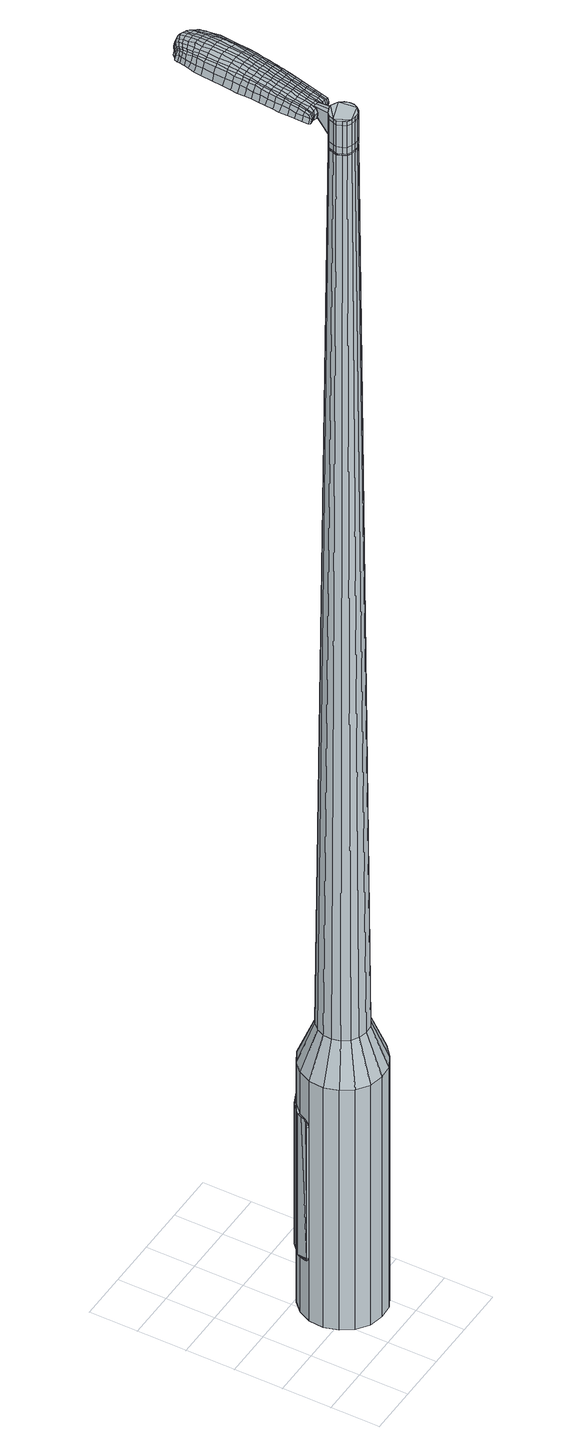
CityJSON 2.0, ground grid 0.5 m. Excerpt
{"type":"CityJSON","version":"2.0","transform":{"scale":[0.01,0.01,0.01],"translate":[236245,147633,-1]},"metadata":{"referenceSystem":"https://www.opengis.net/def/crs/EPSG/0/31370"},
"CityObjects":{
"object1":{"type":"GenericCityObject","attributes":{"cluster":474,"mean_distance_to_centroid":0.036,"new_centroid_x":236245.82,"new_centroid_y":147633.62,"mean_distance_to_camera":6.96,"H1":7.45,"H2":-13.96,"Z_final":111.4,"cluster2":-1,"proj_x":236252.73,"proj_y":147634.14,"id_line":56169,"bearing_l":175.73,"distance":6.93,"orientation":"right","G_obj":85.73},"geometry":[{"type":"MultiSurface","lod":"2","boundaries":[[[0,1,2,3]],[[1,4,5,2]],[[4,6,7,5]],[[6,8,9,7]],[[8,10,11,9]],[[10,12,13,11]],[[12,14,15,13]],[[14,16,17,15]],[[16,18,19,17]],[[18,20,21,19]],[[20,22,23,21]],[[22,24,25,23]],[[24,26,27,25]],[[26,28,29,27]],[[28,30,31,29]],[[30,32,33,31]],[[32,34,35,33]],[[34,0,3,35]],[[36,37,38,39]],[[38,40,41,42]],[[41,43,42]],[[42,44,45,46]],[[45,47,46]],[[46,48,49,50]],[[49,51,50]],[[42,46,50,38]],[[50,52,39,38]],[[53,36,39]],[[2,5,7,35]],[[7,9,11,15]],[[11,13,15]],[[15,17,19,23]],[[19,21,23]],[[23,25,27,31]],[[27,29,31]],[[15,23,31,7]],[[31,33,35,7]],[[3,2,35]],[[1,0,54,55]],[[0,34,56,54]],[[34,32,57,56]],[[32,30,58,57]],[[30,28,59,58]],[[28,26,60,59]],[[26,24,61,60]],[[24,22,62,61]],[[22,20,63,62]],[[20,18,64,63]],[[18,16,65,64]],[[16,14,66,65]],[[14,12,67,66]],[[12,10,68,67]],[[10,8,69,68]],[[8,6,70,69]],[[6,4,71,70]],[[4,1,55,71]],[[55,54,72,73]],[[54,56,74,72]],[[56,57,75,74]],[[57,58,76,75]],[[58,59,77,76]],[[59,60,78,77]],[[60,61,79,78]],[[61,62,80,79]],[[62,63,81,80]],[[63,64,82,81]],[[64,65,83,82]],[[65,66,84,83]],[[66,67,85,84]],[[67,68,86,85]],[[68,69,87,86]],[[69,70,88,87]],[[70,71,89,88]],[[71,55,73,89]],[[90,91,92,73]],[[93,94,91,90]],[[75,95,94,93]],[[96,97,95,75]],[[77,98,97,96]],[[99,100,98,77]],[[79,101,100,99]],[[102,103,101,79]],[[81,104,103,102]],[[82,105,104,81]],[[106,107,105,82]],[[108,109,107,106]],[[110,111,109,108]],[[112,113,111,110]],[[87,114,113,112]],[[115,116,114,87]],[[117,118,116,115]],[[73,92,118,117]],[[119,120,121,122]],[[123,119,122,124]],[[125,123,124,126]],[[127,125,126,128]],[[129,127,128,130]],[[131,129,130,132]],[[133,131,132,134]],[[135,133,134,136]],[[137,135,136,138]],[[139,137,138,140]],[[141,139,140,142]],[[143,141,142,144]],[[145,143,144,146]],[[147,145,146,148]],[[149,147,148,150]],[[151,149,150,152]],[[72,90,73]],[[72,74,93,90]],[[74,75,93]],[[76,96,75]],[[76,77,96]],[[78,99,77]],[[78,79,99]],[[80,102,79]],[[80,81,102]],[[83,106,82]],[[83,84,108,106]],[[84,85,110,108]],[[85,86,112,110]],[[86,87,112]],[[88,115,87]],[[88,89,117,115]],[[89,73,117]],[[153,92,91]],[[154,118,92]],[[154,155,116,118]],[[155,114,116]],[[156,113,114]],[[156,157,111,113]],[[157,158,109,111]],[[158,159,107,109]],[[159,105,107]],[[160,103,104]],[[160,101,103]],[[161,100,101]],[[161,98,100]],[[162,97,98]],[[162,95,97]],[[163,94,95]],[[163,153,91,94]],[[39,52,151,164]],[[92,153,165,152]],[[53,39,164,120]],[[153,163,121,165]],[[36,53,120,119]],[[163,95,122,121]],[[37,36,119,123]],[[95,162,124,122]],[[38,37,123,125]],[[162,98,126,124]],[[40,38,125,127]],[[98,161,128,126]],[[41,40,127,129]],[[161,101,130,128]],[[43,41,129,131]],[[101,160,132,130]],[[42,43,131,133]],[[160,104,134,132]],[[44,42,133,135]],[[104,105,136,134]],[[45,44,135,137]],[[105,159,138,136]],[[47,45,137,139]],[[159,158,140,138]],[[46,47,139,141]],[[158,157,142,140]],[[48,46,141,143]],[[157,156,144,142]],[[49,48,143,145]],[[156,114,146,144]],[[51,49,145,147]],[[114,155,148,146]],[[50,51,147,149]],[[155,154,150,148]],[[52,50,149,151]],[[154,92,152,150]],[[151,152,166,167]],[[152,165,168,166]],[[165,121,169,168]],[[121,120,170,169]],[[120,164,171,170]],[[164,151,167,171]],[[172,173,174,175]],[[176,172,175,177]],[[172,176,178,179]],[[173,172,179,180]],[[181,182,183,184]],[[185,181,184,186]],[[181,185,187,188]],[[182,181,188,189]],[[190,191,192,193]],[[194,190,193,195]],[[190,194,196,197]],[[191,190,197,198]],[[199,200,201,202]],[[203,199,202,204]],[[199,203,205,206]],[[200,199,206,207]],[[208,209,210,211]],[[212,208,211,213]],[[208,212,214,215]],[[209,208,215,216]],[[217,218,219,220]],[[221,217,220,222]],[[217,221,223,224]],[[218,217,224,225]],[[226,227,228,229]],[[218,226,229,219]],[[226,218,225,230]],[[227,226,230,231]],[[232,233,234,235]],[[227,232,235,228]],[[232,227,231,236]],[[233,232,236,237]],[[238,176,177,239]],[[233,238,239,234]],[[238,233,237,240]],[[176,238,240,178]],[[241,242,243,244]],[[245,241,244,246]],[[241,245,247,248]],[[242,241,248,249]],[[250,251,252,253]],[[242,250,253,243]],[[250,242,249,254]],[[251,250,254,255]],[[256,257,258,259]],[[251,256,259,252]],[[256,251,255,260]],[[257,256,260,261]],[[262,263,264,265]],[[257,262,265,258]],[[262,257,261,266]],[[263,262,266,267]],[[268,173,180,269]],[[263,268,269,264]],[[268,263,267,270]],[[173,268,270,174]],[[271,272,273,274]],[[275,271,274,276]],[[271,275,277,278]],[[272,271,278,279]],[[280,281,282,283]],[[272,280,283,273]],[[280,272,279,284]],[[281,280,284,285]],[[286,287,288,289]],[[281,286,289,282]],[[286,281,285,290]],[[287,286,290,291]],[[292,185,186,293]],[[287,292,293,288]],[[292,287,291,294]],[[185,292,294,187]],[[295,296,297,298]],[[299,295,298,300]],[[295,299,301,302]],[[296,295,302,303]],[[304,305,306,307]],[[296,304,307,297]],[[304,296,303,308]],[[305,304,308,309]],[[310,311,312,313]],[[305,310,313,306]],[[310,305,309,314]],[[311,310,314,315]],[[316,317,318,319]],[[311,316,319,312]],[[316,311,315,320]],[[317,316,320,321]],[[322,182,189,323]],[[317,322,323,318]],[[322,317,321,324]],[[182,322,324,183]],[[325,211,210,326]],[[327,325,326,328]],[[325,327,329,330]],[[211,325,330,213]],[[331,327,328,332]],[[333,331,332,334]],[[331,333,335,336]],[[327,331,336,329]],[[337,333,334,338]],[[339,337,338,340]],[[337,339,341,342]],[[333,337,342,335]],[[343,339,340,344]],[[345,343,344,346]],[[343,345,347,348]],[[339,343,348,341]],[[349,345,346,350]],[[200,349,350,201]],[[349,200,207,351]],[[345,349,351,347]],[[352,353,198,197]],[[354,352,197,196]],[[352,354,355,356]],[[353,352,356,357]],[[358,359,357,356]],[[360,358,356,355]],[[358,360,361,362]],[[359,358,362,363]],[[364,365,363,362]],[[366,364,362,361]],[[364,366,367,368]],[[365,364,368,369]],[[370,371,369,368]],[[372,370,368,367]],[[370,372,205,203]],[[371,370,203,204]],[[373,374,375,376]],[[275,373,376,277]],[[373,275,276,377]],[[374,373,377,378]],[[379,194,195,380]],[[374,379,380,375]],[[379,374,378,381]],[[194,379,381,196]],[[382,383,384,385]],[[221,382,385,223]],[[382,221,222,386]],[[383,382,386,387]],[[388,389,390,391]],[[383,388,391,384]],[[388,383,387,392]],[[389,388,392,393]],[[394,191,198,395]],[[389,394,395,390]],[[394,389,393,396]],[[191,394,396,192]],[[397,398,399,400]],[[179,397,400,180]],[[397,179,178,401]],[[398,397,401,402]],[[403,404,405,406]],[[398,403,406,399]],[[403,398,402,407]],[[404,403,407,408]],[[409,202,201,410]],[[404,409,410,405]],[[409,404,408,411]],[[202,409,411,204]],[[412,413,414,415]],[[184,412,415,186]],[[412,184,183,416]],[[413,412,416,417]],[[418,206,205,419]],[[413,418,419,414]],[[418,413,417,420]],[[206,418,420,207]],[[421,422,423,424]],[[299,421,424,301]],[[421,299,300,425]],[[422,421,425,426]],[[427,212,213,428]],[[422,427,428,423]],[[427,422,426,429]],[[212,427,429,214]],[[430,431,432,433]],[[245,430,433,247]],[[430,245,246,434]],[[431,430,434,435]],[[436,437,438,439]],[[431,436,439,432]],[[436,431,435,440]],[[437,436,440,441]],[[442,209,216,443]],[[437,442,443,438]],[[442,437,441,444]],[[209,442,444,210]],[[445,446,435,434]],[[244,445,434,246]],[[445,244,243,447]],[[446,445,447,448]],[[449,450,441,440]],[[446,449,440,435]],[[449,446,448,451]],[[450,449,451,452]],[[453,326,210,444]],[[450,453,444,441]],[[453,450,452,454]],[[326,453,454,328]],[[455,456,457,458]],[[302,455,458,303]],[[455,302,301,424]],[[456,455,424,423]],[[459,330,329,460]],[[456,459,460,457]],[[459,456,423,428]],[[330,459,428,213]],[[461,462,448,447]],[[253,461,447,243]],[[461,253,252,463]],[[462,461,463,464]],[[465,466,452,451]],[[462,465,451,448]],[[465,462,464,467]],[[466,465,467,468]],[[469,332,328,454]],[[466,469,454,452]],[[469,466,468,470]],[[332,469,470,334]],[[471,472,473,474]],[[308,471,474,309]],[[471,308,303,458]],[[472,471,458,457]],[[475,336,335,476]],[[472,475,476,473]],[[475,472,457,460]],[[336,475,460,329]],[[477,478,464,463]],[[259,477,463,252]],[[477,259,258,479]],[[478,477,479,480]],[[481,482,468,467]],[[478,481,467,464]],[[481,478,480,483]],[[482,481,483,484]],[[485,338,334,470]],[[482,485,470,468]],[[485,482,484,486]],[[338,485,486,340]],[[487,488,489,490]],[[314,487,490,315]],[[487,314,309,474]],[[488,487,474,473]],[[491,342,341,492]],[[488,491,492,489]],[[491,488,473,476]],[[342,491,476,335]],[[493,494,480,479]],[[265,493,479,258]],[[493,265,264,495]],[[494,493,495,496]],[[497,498,484,483]],[[494,497,483,480]],[[497,494,496,499]],[[498,497,499,500]],[[501,344,340,486]],[[498,501,486,484]],[[501,498,500,502]],[[344,501,502,346]],[[503,504,505,506]],[[320,503,506,321]],[[503,320,315,490]],[[504,503,490,489]],[[507,348,347,508]],[[504,507,508,505]],[[507,504,489,492]],[[348,507,492,341]],[[509,510,496,495]],[[269,509,495,264]],[[509,269,180,400]],[[510,509,400,399]],[[511,512,500,499]],[[510,511,499,496]],[[511,510,399,406]],[[512,511,406,405]],[[513,350,346,502]],[[512,513,502,500]],[[513,512,405,410]],[[350,513,410,201]],[[514,515,417,416]],[[324,514,416,183]],[[514,324,321,506]],[[515,514,506,505]],[[516,351,207,420]],[[515,516,420,417]],[[516,515,505,508]],[[351,516,508,347]],[[517,518,378,377]],[[274,517,377,276]],[[517,274,273,519]],[[518,517,519,520]],[[521,354,196,381]],[[518,521,381,378]],[[521,518,520,522]],[[354,521,522,355]],[[523,524,525,526]],[[224,523,526,225]],[[523,224,223,385]],[[524,523,385,384]],[[527,528,529,530]],[[524,527,530,525]],[[527,524,384,391]],[[528,527,391,390]],[[531,353,357,532]],[[528,531,532,529]],[[531,528,390,395]],[[353,531,395,198]],[[533,534,520,519]],[[283,533,519,273]],[[533,283,282,535]],[[534,533,535,536]],[[537,360,355,522]],[[534,537,522,520]],[[537,534,536,538]],[[360,537,538,361]],[[539,540,541,542]],[[230,539,542,231]],[[539,230,225,526]],[[540,539,526,525]],[[543,544,545,546]],[[540,543,546,541]],[[543,540,525,530]],[[544,543,530,529]],[[547,359,363,548]],[[544,547,548,545]],[[547,544,529,532]],[[359,547,532,357]],[[549,550,536,535]],[[289,549,535,282]],[[549,289,288,551]],[[550,549,551,552]],[[553,366,361,538]],[[550,553,538,536]],[[553,550,552,554]],[[366,553,554,367]],[[555,556,557,558]],[[236,555,558,237]],[[555,236,231,542]],[[556,555,542,541]],[[559,560,561,562]],[[556,559,562,557]],[[559,556,541,546]],[[560,559,546,545]],[[563,365,369,564]],[[560,563,564,561]],[[563,560,545,548]],[[365,563,548,363]],[[565,566,552,551]],[[293,565,551,288]],[[565,293,186,415]],[[566,565,415,414]],[[567,372,367,554]],[[566,567,554,552]],[[567,566,414,419]],[[372,567,419,205]],[[568,569,402,401]],[[240,568,401,178]],[[568,240,237,558]],[[569,568,558,557]],[[570,571,408,407]],[[569,570,407,402]],[[570,569,557,562]],[[571,570,562,561]],[[572,371,204,411]],[[571,572,411,408]],[[572,571,561,564]],[[371,572,564,369]],[[573,574,575,576]],[[576,575,577,578]],[[579,577,575,580]],[[580,575,574,581]],[[582,583,584,585]],[[585,584,586,587]],[[588,586,584,589]],[[589,584,583,590]],[[591,592,593,594]],[[594,593,595,596]],[[597,595,593,598]],[[598,593,592,599]],[[600,601,602,603]],[[603,602,604,605]],[[606,604,602,607]],[[607,602,601,608]],[[609,610,611,612]],[[612,611,613,614]],[[615,613,611,616]],[[616,611,610,617]],[[618,619,620,621]],[[621,620,622,623]],[[624,622,620,625]],[[625,620,619,626]],[[627,628,629,630]],[[630,629,619,618]],[[626,619,629,631]],[[631,629,628,632]],[[633,634,635,636]],[[636,635,628,627]],[[632,628,635,637]],[[637,635,634,638]],[[578,577,639,640]],[[640,639,634,633]],[[638,634,639,641]],[[641,639,577,579]],[[642,643,644,645]],[[645,644,646,647]],[[648,646,644,649]],[[649,644,643,650]],[[651,652,653,654]],[[654,653,643,642]],[[650,643,653,655]],[[655,653,652,656]],[[657,658,659,660]],[[660,659,652,651]],[[656,652,659,661]],[[661,659,658,662]],[[663,664,665,666]],[[666,665,658,657]],[[662,658,665,667]],[[667,665,664,668]],[[581,574,669,670]],[[670,669,664,663]],[[668,664,669,671]],[[671,669,574,573]],[[672,673,674,675]],[[675,674,676,677]],[[678,676,674,679]],[[679,674,673,680]],[[681,682,683,684]],[[684,683,673,672]],[[680,673,683,685]],[[685,683,682,686]],[[687,688,689,690]],[[690,689,682,681]],[[686,682,689,691]],[[691,689,688,692]],[[587,586,693,694]],[[694,693,688,687]],[[692,688,693,695]],[[695,693,586,588]],[[696,697,698,699]],[[699,698,700,701]],[[702,700,698,703]],[[703,698,697,704]],[[705,706,707,708]],[[708,707,697,696]],[[704,697,707,709]],[[709,707,706,710]],[[711,712,713,714]],[[714,713,706,705]],[[710,706,713,715]],[[715,713,712,716]],[[717,718,719,720]],[[720,719,712,711]],[[716,712,719,721]],[[721,719,718,722]],[[590,583,723,724]],[[724,723,718,717]],[[722,718,723,725]],[[725,723,583,582]],[[609,612,726,727]],[[727,726,728,729]],[[730,728,726,731]],[[731,726,612,614]],[[729,728,732,733]],[[733,732,734,735]],[[736,734,732,737]],[[737,732,728,730]],[[735,734,738,739]],[[739,738,740,741]],[[742,740,738,743]],[[743,738,734,736]],[[741,740,744,745]],[[745,744,746,747]],[[748,746,744,749]],[[749,744,740,742]],[[747,746,750,751]],[[751,750,601,600]],[[608,601,750,752]],[[752,750,746,748]],[[599,753,754,598]],[[598,754,755,597]],[[756,755,754,757]],[[757,754,753,758]],[[758,759,760,757]],[[757,760,761,756]],[[762,761,760,763]],[[763,760,759,764]],[[764,765,766,763]],[[763,766,767,762]],[[768,767,766,769]],[[769,766,765,770]],[[770,771,772,769]],[[769,772,773,768]],[[606,773,772,604]],[[604,772,771,605]],[[774,775,776,777]],[[777,776,676,678]],[[677,676,776,778]],[[778,776,775,779]],[[596,595,780,781]],[[781,780,775,774]],[[779,775,780,782]],[[782,780,595,597]],[[783,784,785,786]],[[786,785,622,624]],[[623,622,785,787]],[[787,785,784,788]],[[789,790,791,792]],[[792,791,784,783]],[[788,784,791,793]],[[793,791,790,794]],[[599,592,795,796]],[[796,795,790,789]],[[794,790,795,797]],[[797,795,592,591]],[[798,799,800,801]],[[801,800,580,581]],[[579,580,800,802]],[[802,800,799,803]],[[804,805,806,807]],[[807,806,799,798]],[[803,799,806,808]],[[808,806,805,809]],[[600,603,810,811]],[[811,810,805,804]],[[809,805,810,812]],[[812,810,603,605]],[[813,814,815,816]],[[816,815,585,587]],[[582,585,815,817]],[[817,815,814,818]],[[606,607,819,820]],[[820,819,814,813]],[[818,814,819,821]],[[821,819,607,608]],[[822,823,824,825]],[[825,824,700,702]],[[701,700,824,826]],[[826,824,823,827]],[[614,613,828,829]],[[829,828,823,822]],[[827,823,828,830]],[[830,828,613,615]],[[831,832,833]],[[833,832,646,648]],[[647,646,832,834]],[[834,832,835]],[[836,837,838,839]],[[839,838,832,831]],[[835,832,838,840]],[[840,838,837,841]],[[617,610,842,843]],[[843,842,837,836]],[[841,837,842,844]],[[844,842,610,609]],[[835,845,846,834]],[[834,846,645,647]],[[642,645,846,847]],[[847,846,845,848]],[[841,849,850,840]],[[840,850,845,835]],[[848,845,850,851]],[[851,850,849,852]],[[609,727,853,844]],[[844,853,849,841]],[[852,849,853,854]],[[854,853,727,729]],[[855,856,857,858]],[[858,857,703,704]],[[702,703,857,825]],[[825,857,856,822]],[[730,731,859,860]],[[860,859,856,855]],[[822,856,859,829]],[[829,859,731,614]],[[848,861,862,847]],[[847,862,654,642]],[[651,654,862,863]],[[863,862,861,864]],[[852,865,866,851]],[[851,866,861,848]],[[864,861,866,867]],[[867,866,865,868]],[[729,733,869,854]],[[854,869,865,852]],[[868,865,869,870]],[[870,869,733,735]],[[871,872,873,874]],[[874,873,709,710]],[[704,709,873,858]],[[858,873,872,855]],[[736,737,875,876]],[[876,875,872,871]],[[855,872,875,860]],[[860,875,737,730]],[[864,877,878,863]],[[863,878,660,651]],[[657,660,878,879]],[[878,877,879]],[[868,880,881,867]],[[867,881,877,864]],[[879,877,881,882]],[[882,881,880,883]],[[735,739,884,870]],[[870,884,880,868]],[[883,880,884,885]],[[885,884,739,741]],[[886,887,888,889]],[[889,888,715,716]],[[710,715,888,874]],[[874,888,887,871]],[[742,743,890,891]],[[891,890,887,886]],[[871,887,890,876]],[[876,890,743,736]],[[892,893,879]],[[879,893,666,657]],[[663,666,893,894]],[[894,893,892,895]],[[883,896,897,882]],[[882,897,892,879]],[[895,892,897,898]],[[898,897,896,899]],[[741,745,900,885]],[[885,900,896,883]],[[899,896,900,901]],[[901,900,745,747]],[[902,903,904,905]],[[905,904,721,722]],[[716,721,904,889]],[[889,904,903,886]],[[748,749,906,907]],[[907,906,903,902]],[[886,903,906,891]],[[891,906,749,742]],[[895,908,909,894]],[[894,909,670,663]],[[581,670,909,801]],[[801,909,908,798]],[[899,910,911,898]],[[898,911,908,895]],[[798,908,911,807]],[[807,911,910,804]],[[747,751,912,901]],[[901,912,910,899]],[[804,910,912,811]],[[811,912,751,600]],[[818,913,914,817]],[[817,914,725,582]],[[722,725,914,905]],[[905,914,913,902]],[[608,752,915,821]],[[821,915,913,818]],[[902,913,915,907]],[[907,915,752,748]],[[779,916,917,778]],[[778,917,675,677]],[[672,675,917,918]],[[918,917,916,919]],[[597,755,920,782]],[[782,920,916,779]],[[919,916,920,921]],[[921,920,755,756]],[[922,923,924,925]],[[925,924,625,626]],[[624,625,924,786]],[[786,924,923,783]],[[926,927,928,929]],[[929,928,923,922]],[[783,923,928,792]],[[792,928,927,789]],[[758,753,930,931]],[[931,930,927,926]],[[789,927,930,796]],[[796,930,753,599]],[[919,932,933,918]],[[918,933,684,672]],[[681,684,933,934]],[[934,933,932,935]],[[756,761,936,921]],[[921,936,932,919]],[[935,932,936,937]],[[937,936,761,762]],[[938,939,940,941]],[[941,940,631,632]],[[626,631,940,925]],[[925,940,939,922]],[[942,943,944,945]],[[945,944,939,938]],[[922,939,944,929]],[[929,944,943,926]],[[764,759,946,947]],[[947,946,943,942]],[[926,943,946,931]],[[931,946,759,758]],[[935,948,949,934]],[[934,949,690,681]],[[687,690,949,950]],[[950,949,948,951]],[[762,767,952,937]],[[937,952,948,935]],[[951,948,952,953]],[[953,952,767,768]],[[954,955,956,957]],[[957,956,637,638]],[[632,637,956,941]],[[941,956,955,938]],[[958,959,960,961]],[[961,960,955,954]],[[938,955,960,945]],[[945,960,959,942]],[[770,765,962,963]],[[963,962,959,958]],[[942,959,962,947]],[[947,962,765,764]],[[951,964,965,950]],[[950,965,694,687]],[[587,694,965,816]],[[816,965,964,813]],[[768,773,966,953]],[[953,966,964,951]],[[813,964,966,820]],[[820,966,773,606]],[[803,967,968,802]],[[802,968,641,579]],[[638,641,968,957]],[[957,968,967,954]],[[809,969,970,808]],[[808,970,967,803]],[[954,967,970,961]],[[961,970,969,958]],[[605,771,971,812]],[[812,971,969,809]],[[958,969,971,963]],[[963,971,771,770]],[[573,576,175,174]],[[576,578,177,175]],[[588,589,188,187]],[[589,590,189,188]],[[591,594,193,192]],[[594,596,195,193]],[[615,616,215,214]],[[616,617,216,215]],[[618,621,220,219]],[[621,623,222,220]],[[627,630,229,228]],[[630,618,219,229]],[[633,636,235,234]],[[636,627,228,235]],[[578,640,239,177]],[[640,633,234,239]],[[648,649,248,247]],[[649,650,249,248]],[[650,655,254,249]],[[655,656,255,254]],[[656,661,260,255]],[[661,662,261,260]],[[662,667,266,261]],[[667,668,267,266]],[[668,671,270,267]],[[671,573,174,270]],[[678,679,278,277]],[[679,680,279,278]],[[680,685,284,279]],[[685,686,285,284]],[[686,691,290,285]],[[691,692,291,290]],[[692,695,294,291]],[[695,588,187,294]],[[696,699,298,297]],[[699,701,300,298]],[[705,708,307,306]],[[708,696,297,307]],[[711,714,313,312]],[[714,705,306,313]],[[717,720,319,318]],[[720,711,312,319]],[[590,724,323,189]],[[724,717,318,323]],[[774,777,376,375]],[[777,678,277,376]],[[596,781,380,195]],[[781,774,375,380]],[[623,787,386,222]],[[787,788,387,386]],[[788,793,392,387]],[[793,794,393,392]],[[794,797,396,393]],[[797,591,192,396]],[[701,826,425,300]],[[826,827,426,425]],[[827,830,429,426]],[[830,615,214,429]],[[831,833,433,432]],[[833,648,247,433]],[[836,839,439,438]],[[839,831,432,439]],[[617,843,443,216]],[[843,836,438,443]],[[972,973,974,975]],[[976,977,975,974]],[[978,979,980,981]],[[982,983,984,985]],[[973,986,987,974]],[[988,976,974,987]],[[989,978,981,990]],[[991,992,983,982]],[[986,993,994,987]],[[994,995,988,987]],[[996,989,990,997]],[[998,992,991,999]],[[993,1000,1001,994]],[[1001,1002,995,994]],[[1003,996,997,1004]],[[1005,998,999,1006]],[[1007,1008,1009,1010]],[[1011,1012,1008,1007]],[[1011,1013,1014,1012]],[[1013,1015,1016,1014]],[[1017,1018,1019,1020]],[[1021,1022,1018,1017]],[[1023,1024,1022,1021]],[[1025,1026,1024,1023]],[[1020,1009,1008,1017]],[[1017,1008,1012,1021]],[[1012,1014,1023,1021]],[[1014,1016,1025,1023]],[[981,980,977,976]],[[990,981,976,988]],[[995,997,990,988]],[[1002,1004,997,995]],[[982,985,979,978]],[[991,982,978,989]],[[999,991,989,996]],[[1006,999,996,1003]],[[983,1007,1010,984]],[[992,1011,1007,983]],[[1013,1011,992,998]],[[1015,1013,998,1005]],[[1027,1028,1029,1030]],[[1029,1031,1032,1033]],[[1029,1033,1034,1035]],[[1029,1035,1030]],[[1036,1027,1030,1037]],[[1038,1037,1030,1039]],[[1040,1039,1030]],[[1041,1029,1028,1042]],[[1043,1041,1042,1044]],[[1045,1043,1044,1046]],[[1047,1045,1046,1048]],[[1049,1047,1048,1050]],[[1050,1051,1052,1053]],[[1050,1053,1054,1055]],[[1050,1055,1056,1057]],[[1056,1058,1059,1060]],[[1056,1060,1061,1062]],[[1056,1062,1057]],[[1050,1057,1049]],[[1063,1064,1028,1027]],[[1065,1066,1031,1029]],[[1067,1068,1040,1030]],[[1064,1069,1042,1028]],[[1070,1065,1029,1041]],[[1069,1071,1044,1042]],[[1072,1070,1041,1043]],[[1071,1073,1046,1044]],[[1074,1072,1043,1045]],[[1073,1075,1048,1046]],[[1076,1074,1045,1047]],[[1075,1077,1050,1048]],[[1078,1076,1047,1049]],[[1077,1079,1051,1050]],[[1080,1081,1058,1056]],[[1082,1078,1049,1057]],[[1052,1051,1079,1083]],[[1053,1052,1083,1084]],[[1054,1053,1084,1085]],[[1055,1054,1085,1086]],[[1056,1055,1086,1080]],[[1087,1063,1027,1036]],[[1088,1087,1036,1037]],[[1089,1088,1037,1038]],[[1090,1089,1038,1039]],[[1068,1090,1039,1040]],[[1032,1031,1066,1091]],[[1059,1058,1081,1092]],[[1033,1032,1091,1093]],[[1034,1033,1093,1094]],[[1035,1034,1094,1095]],[[1030,1035,1095,1067]],[[1060,1059,1092,1096]],[[1061,1060,1096,1097]],[[1062,1061,1097,1098]],[[1057,1062,1098,1082]]]}]}
},
"vertices":[
[84,106,384],[98,103,384],[98,103,96],[84,106,96],[110,94,384],[110,94,96],[119,82,384],[119,82,96],[123,68,384],[123,68,96],[122,54,384],[122,54,96],[116,40,384],[116,40,96],[105,30,384],[105,30,96],[92,23,384],[92,23,96],[78,22,384],[78,22,96],[63,25,384],[63,25,96],[51,34,384],[51,34,96],[43,46,384],[43,46,96],[39,60,384],[39,60,96],[40,75,384],[40,75,96],[46,88,384],[46,88,96],[56,98,384],[56,98,96],[69,105,384],[69,105,96],[73,75,1524],[70,72,1524],[68,67,1524],[82,78,1524],[67,63,1524],[69,58,1524],[75,52,1524],[71,54,1524],[80,51,1524],[84,51,1524],[92,56,1524],[89,53,1524],[94,61,1524],[94,65,1524],[90,74,1524],[93,70,1524],[86,76,1524],[77,77,1524],[83,89,429],[91,87,429],[74,88,429],[66,85,429],[60,78,429],[56,70,429],[56,62,429],[58,53,429],[63,46,429],[70,41,429],[79,39,429],[88,40,429],[95,44,429],[102,50,429],[105,58,429],[106,67,429],[103,75,429],[98,82,429],[82,78,1483],[86,76,1483],[77,77,1483],[73,75,1483],[70,72,1483],[68,67,1483],[67,63,1483],[69,58,1483],[71,54,1483],[75,52,1483],[80,51,1483],[84,51,1483],[89,53,1483],[92,56,1483],[94,61,1483],[94,65,1483],[93,70,1483],[90,74,1483],[82,77,1483],[82,77,1485],[86,76,1485],[77,76,1483],[77,76,1485],[73,75,1485],[70,71,1483],[70,71,1485],[68,67,1485],[68,63,1483],[68,63,1485],[69,58,1485],[72,55,1483],[72,55,1485],[75,52,1485],[80,51,1485],[84,52,1483],[84,52,1485],[88,54,1483],[88,54,1485],[91,57,1483],[91,57,1485],[93,61,1483],[93,61,1485],[94,65,1485],[92,70,1483],[92,70,1485],[90,73,1483],[90,73,1485],[73,75,1519],[77,77,1519],[77,77,1493],[73,75,1493],[70,72,1519],[70,72,1493],[68,67,1519],[68,67,1493],[67,63,1519],[67,63,1493],[69,58,1519],[69,58,1493],[71,54,1519],[71,54,1493],[75,52,1519],[75,52,1493],[80,51,1519],[80,51,1493],[84,51,1519],[84,51,1493],[89,53,1519],[89,53,1493],[92,56,1519],[92,56,1493],[94,61,1519],[94,61,1493],[94,65,1519],[94,65,1493],[93,70,1519],[93,70,1493],[90,74,1519],[90,74,1493],[86,76,1519],[86,76,1493],[82,78,1485],[90,74,1485],[93,70,1485],[94,61,1485],[92,56,1485],[89,53,1485],[84,51,1485],[71,54,1485],[67,63,1485],[70,72,1485],[77,77,1485],[82,78,1519],[82,78,1493],[86,96,1513],[86,96,1518],[83,96,1513],[80,96,1513],[80,96,1518],[83,96,1518],[108,169,1519],[107,161,1518],[109,163,1509],[110,170,1510],[109,177,1519],[111,178,1510],[107,176,1526],[107,168,1525],[106,161,1525],[70,172,1519],[70,165,1518],[71,163,1525],[71,171,1525],[70,180,1519],[72,179,1526],[69,182,1510],[68,173,1510],[68,166,1509],[93,244,1519],[96,243,1519],[97,244,1513],[93,244,1513],[89,243,1519],[89,244,1513],[89,241,1524],[93,242,1524],[96,242,1524],[87,170,1530],[87,162,1529],[90,162,1529],[91,169,1530],[88,179,1531],[91,178,1531],[84,179,1530],[84,170,1530],[83,163,1529],[81,89,1512],[84,89,1512],[84,90,1517],[82,90,1517],[79,89,1512],[79,91,1517],[78,90,1506],[81,90,1506],[84,90,1506],[111,228,1519],[111,224,1519],[113,225,1512],[113,228,1512],[111,230,1518],[112,231,1512],[110,230,1522],[110,228,1523],[110,224,1524],[112,220,1519],[112,214,1519],[113,215,1512],[113,221,1512],[110,219,1524],[110,213,1525],[111,208,1519],[111,200,1519],[113,201,1511],[113,209,1511],[110,207,1526],[110,200,1526],[110,189,1519],[112,190,1510],[109,188,1526],[99,95,1513],[100,103,1513],[98,102,1518],[97,95,1517],[97,90,1512],[97,91,1516],[98,91,1506],[100,96,1507],[101,104,1507],[101,110,1514],[102,118,1515],[100,117,1520],[99,110,1519],[102,111,1507],[103,119,1507],[103,125,1515],[104,133,1516],[102,132,1522],[101,124,1521],[104,126,1508],[105,134,1508],[105,140,1517],[106,147,1517],[104,146,1524],[103,139,1523],[106,141,1508],[107,148,1509],[106,154,1518],[105,154,1524],[108,156,1509],[76,231,1519],[75,228,1519],[76,227,1524],[77,231,1523],[76,234,1518],[77,233,1522],[75,235,1512],[74,232,1512],[74,229,1512],[74,223,1519],[73,217,1519],[75,217,1525],[75,223,1524],[73,224,1512],[72,219,1512],[72,211,1519],[72,204,1519],[73,203,1526],[74,211,1526],[71,213,1511],[70,205,1511],[71,192,1519],[72,191,1526],[70,193,1510],[68,98,1513],[68,105,1513],[67,106,1507],[67,99,1507],[69,92,1512],[68,93,1506],[69,93,1516],[69,97,1517],[70,104,1518],[69,113,1514],[69,120,1515],[67,122,1507],[67,114,1507],[70,112,1519],[70,119,1520],[69,128,1515],[69,135,1516],[68,137,1508],[67,129,1508],[70,127,1521],[70,134,1522],[69,143,1517],[69,150,1517],[68,151,1509],[68,144,1508],[70,142,1523],[71,149,1524],[69,157,1518],[68,159,1509],[71,156,1524],[82,96,1519],[85,95,1519],[83,103,1520],[85,103,1520],[80,103,1520],[79,96,1519],[83,111,1522],[86,110,1522],[84,118,1523],[86,118,1523],[81,118,1523],[80,111,1521],[84,125,1524],[87,125,1524],[85,133,1525],[88,133,1525],[81,133,1525],[81,126,1524],[85,140,1526],[88,140,1526],[86,148,1527],[89,147,1527],[82,148,1527],[82,140,1526],[86,155,1528],[89,155,1528],[83,155,1528],[92,239,1527],[96,239,1527],[88,238,1526],[88,234,1527],[92,234,1528],[96,234,1528],[92,228,1529],[95,228,1529],[87,228,1528],[87,221,1530],[91,221,1530],[95,220,1530],[90,213,1531],[94,213,1531],[86,213,1530],[86,204,1531],[90,204,1531],[93,204,1531],[89,192,1531],[92,191,1531],[85,192,1531],[78,236,1518],[80,238,1519],[79,239,1513],[77,236,1513],[78,234,1523],[80,236,1523],[84,240,1519],[84,241,1513],[84,239,1524],[110,232,1518],[109,235,1518],[108,233,1523],[109,231,1523],[111,233,1513],[109,235,1513],[106,238,1519],[103,240,1519],[103,239,1524],[106,236,1523],[107,238,1513],[104,241,1513],[100,242,1519],[100,240,1524],[100,243,1513],[105,168,1528],[103,168,1528],[102,161,1528],[104,160,1527],[106,176,1528],[104,177,1529],[100,168,1529],[97,169,1530],[96,161,1529],[100,161,1528],[101,177,1529],[98,178,1530],[94,169,1530],[93,162,1529],[95,178,1531],[73,170,1528],[75,170,1529],[76,179,1529],[73,179,1528],[73,163,1527],[75,163,1528],[79,170,1529],[80,179,1530],[79,163,1528],[70,90,1512],[72,90,1512],[72,91,1517],[70,91,1517],[69,91,1506],[71,91,1506],[75,90,1512],[75,91,1517],[74,91,1506],[96,88,1512],[94,88,1512],[95,89,1506],[97,89,1506],[96,89,1517],[94,89,1517],[92,88,1512],[89,88,1512],[90,89,1506],[93,89,1506],[92,90,1517],[89,90,1517],[87,89,1512],[87,90,1506],[87,90,1517],[96,95,1519],[94,95,1519],[97,102,1520],[95,102,1520],[92,95,1519],[90,95,1519],[93,102,1520],[90,103,1520],[87,95,1519],[88,103,1520],[71,97,1519],[72,96,1519],[73,104,1520],[71,104,1520],[76,96,1519],[76,104,1520],[98,109,1521],[96,110,1521],[99,117,1522],[97,117,1522],[94,110,1521],[91,110,1521],[95,117,1522],[92,117,1523],[88,110,1522],[89,118,1523],[71,112,1521],[73,111,1521],[73,119,1522],[71,119,1522],[76,111,1521],[77,119,1522],[100,124,1523],[98,124,1523],[101,132,1524],[99,132,1524],[95,125,1523],[93,125,1524],[96,132,1525],[93,132,1525],[90,125,1524],[90,132,1525],[71,126,1523],[74,126,1523],[74,134,1524],[72,134,1524],[77,126,1524],[77,133,1525],[102,139,1525],[100,139,1525],[102,146,1526],[101,146,1526],[97,139,1526],[94,139,1526],[98,147,1527],[95,147,1527],[91,140,1526],[92,147,1527],[72,141,1525],[74,141,1525],[74,148,1526],[72,149,1526],[78,141,1526],[78,148,1527],[103,153,1527],[101,154,1527],[99,154,1527],[96,154,1528],[93,154,1528],[72,156,1527],[75,156,1527],[78,155,1528],[78,232,1525],[80,234,1525],[77,228,1526],[80,230,1526],[84,236,1526],[83,232,1527],[109,229,1525],[108,231,1525],[108,227,1526],[109,225,1525],[106,233,1525],[103,236,1526],[103,232,1527],[105,229,1526],[100,238,1526],[99,233,1527],[77,223,1526],[79,225,1527],[76,217,1527],[78,218,1528],[83,226,1528],[82,219,1529],[109,220,1526],[108,222,1527],[107,215,1528],[109,214,1527],[105,224,1527],[102,226,1528],[102,219,1529],[105,217,1528],[99,227,1528],[98,220,1530],[75,211,1528],[78,212,1529],[75,203,1528],[77,203,1529],[82,213,1529],[81,204,1530],[109,208,1528],[107,209,1528],[106,201,1529],[108,200,1528],[104,210,1529],[101,212,1530],[101,203,1530],[104,202,1530],[98,213,1530],[97,204,1531],[74,191,1529],[76,191,1529],[80,192,1530],[107,188,1528],[105,189,1529],[103,189,1530],[99,190,1530],[96,191,1531],[107,163,1509],[105,162,1518],[106,169,1518],[108,170,1509],[107,177,1519],[109,179,1510],[106,177,1525],[105,168,1525],[104,161,1525],[73,163,1525],[72,165,1518],[72,172,1518],[73,171,1525],[72,180,1519],[74,179,1525],[71,182,1510],[70,173,1509],[70,166,1509],[96,242,1513],[96,241,1519],[93,241,1519],[93,242,1513],[89,241,1519],[89,241,1513],[89,239,1524],[93,240,1524],[96,240,1524],[90,162,1528],[87,163,1528],[87,170,1529],[91,170,1529],[88,179,1529],[91,179,1529],[84,179,1529],[84,170,1529],[83,163,1528],[84,92,1516],[84,91,1512],[82,91,1512],[82,92,1516],[79,92,1512],[79,92,1516],[78,93,1506],[82,92,1506],[84,92,1506],[111,225,1512],[109,224,1519],[109,227,1518],[111,228,1512],[109,229,1518],[110,230,1512],[108,229,1522],[108,227,1523],[108,224,1523],[111,215,1512],[110,214,1519],[110,219,1519],[111,220,1512],[108,219,1524],[108,213,1525],[111,201,1511],[109,200,1519],[110,208,1519],[111,209,1511],[108,207,1525],[108,200,1526],[108,189,1519],[110,190,1510],[107,188,1526],[96,103,1518],[98,103,1513],[97,96,1513],[96,95,1517],[96,91,1512],[95,92,1515],[97,92,1506],[98,97,1506],[99,104,1507],[98,117,1520],[100,118,1514],[99,111,1514],[97,110,1519],[100,112,1507],[101,119,1507],[100,132,1522],[102,133,1516],[101,125,1515],[99,125,1521],[102,126,1508],[103,134,1508],[102,147,1523],[104,147,1517],[103,140,1516],[101,139,1522],[104,141,1508],[105,149,1508],[104,155,1517],[103,154,1524],[106,156,1509],[78,227,1523],[77,227,1519],[78,231,1518],[79,230,1523],[78,233,1518],[79,232,1522],[77,233,1512],[76,232,1512],[76,229,1512],[76,216,1525],[75,217,1519],[76,223,1519],[77,222,1524],[75,224,1512],[74,218,1512],[75,203,1526],[74,203,1519],[74,211,1519],[76,210,1525],[73,213,1511],[72,205,1511],[73,192,1519],[74,191,1526],[72,193,1510],[69,106,1507],[70,105,1513],[70,98,1513],[69,99,1506],[70,93,1512],[70,94,1506],[71,93,1515],[71,97,1517],[71,105,1518],[69,122,1507],[71,120,1514],[70,113,1514],[69,114,1507],[72,112,1519],[72,120,1520],[70,137,1508],[71,135,1516],[71,128,1515],[69,129,1508],[72,127,1521],[72,134,1522],[70,151,1508],[71,150,1517],[71,143,1516],[70,144,1508],[72,142,1522],[73,149,1523],[71,157,1517],[70,159,1509],[73,156,1524],[82,97,1518],[85,96,1518],[83,104,1519],[85,104,1519],[80,104,1519],[79,97,1518],[83,111,1520],[86,111,1520],[84,119,1521],[86,118,1521],[81,119,1521],[80,111,1520],[84,126,1523],[87,126,1523],[85,133,1524],[88,133,1524],[82,134,1524],[81,126,1523],[85,141,1525],[88,141,1525],[86,148,1526],[89,148,1526],[83,148,1526],[82,141,1525],[86,155,1527],[89,155,1527],[83,156,1527],[96,237,1526],[92,238,1526],[89,237,1525],[88,233,1526],[92,234,1526],[96,233,1526],[95,227,1528],[92,227,1528],[88,227,1527],[87,220,1528],[91,220,1529],[95,220,1529],[94,213,1530],[91,213,1530],[87,213,1529],[86,204,1530],[90,204,1530],[93,204,1530],[92,191,1530],[89,192,1530],[85,192,1530],[80,237,1513],[81,236,1518],[79,234,1518],[78,235,1512],[80,233,1523],[81,235,1523],[85,238,1519],[84,239,1513],[85,237,1523],[106,232,1523],[107,233,1518],[108,231,1518],[107,230,1523],[109,232,1512],[108,234,1512],[102,237,1523],[102,238,1519],[105,236,1519],[104,235,1523],[106,237,1513],[103,239,1513],[99,240,1519],[99,239,1524],[99,241,1513],[102,161,1527],[102,168,1527],[104,168,1527],[103,161,1526],[105,176,1527],[103,177,1528],[96,162,1528],[97,169,1528],[100,169,1528],[99,162,1527],[101,177,1528],[98,178,1529],[94,169,1529],[93,162,1528],[94,178,1529],[76,179,1528],[76,170,1527],[74,170,1527],[75,179,1527],[74,163,1526],[75,163,1527],[80,170,1528],[80,179,1528],[79,163,1527],[72,93,1516],[72,92,1512],[71,92,1512],[71,93,1516],[70,93,1506],[71,93,1506],[75,92,1512],[75,93,1516],[75,93,1506],[95,91,1506],[95,90,1512],[96,91,1506],[95,91,1516],[94,91,1516],[90,92,1506],[90,91,1512],[92,91,1512],[93,91,1506],[92,91,1516],[89,92,1516],[87,91,1512],[87,92,1506],[87,92,1516],[94,96,1518],[95,96,1518],[96,103,1519],[95,103,1519],[90,96,1518],[92,96,1518],[93,103,1519],[90,103,1519],[87,96,1518],[88,103,1519],[73,105,1519],[73,97,1518],[72,97,1518],[72,105,1519],[76,97,1518],[76,104,1519],[96,110,1520],[97,110,1520],[98,117,1521],[97,118,1521],[91,111,1520],[94,110,1520],[94,118,1521],[92,118,1521],[88,111,1520],[89,118,1521],[74,119,1521],[73,112,1520],[72,112,1520],[72,119,1521],[77,112,1520],[77,119,1521],[98,125,1522],[99,125,1522],[99,132,1523],[92,125,1522],[95,125,1522],[96,132,1523],[93,133,1524],[90,126,1523],[90,133,1524],[74,134,1523],[74,127,1522],[73,127,1522],[73,134,1523],[77,127,1522],[78,134,1523],[99,140,1524],[100,139,1524],[101,147,1525],[100,147,1525],[94,140,1525],[97,140,1524],[98,147,1525],[95,147,1526],[91,140,1525],[92,148,1526],[75,149,1525],[74,142,1524],[73,142,1524],[73,149,1525],[78,141,1524],[78,149,1525],[101,154,1526],[102,154,1526],[95,155,1527],[98,154,1526],[92,155,1527],[75,156,1526],[74,156,1526],[79,156,1526],[81,233,1524],[79,231,1524],[79,228,1525],[80,229,1525],[85,235,1525],[84,231,1525],[107,227,1525],[106,230,1524],[107,228,1524],[107,225,1525],[102,231,1526],[102,235,1525],[104,232,1524],[104,229,1525],[99,236,1525],[99,232,1526],[80,224,1526],[78,223,1526],[77,217,1526],[79,218,1527],[84,226,1526],[83,219,1527],[106,215,1527],[107,221,1526],[107,220,1526],[107,214,1526],[101,218,1528],[102,225,1527],[104,223,1526],[104,217,1527],[98,226,1527],[98,219,1528],[78,211,1527],[77,211,1527],[76,203,1527],[78,203,1528],[82,212,1528],[82,204,1529],[106,201,1528],[106,209,1527],[107,208,1527],[107,200,1527],[100,203,1529],[101,211,1529],[104,210,1528],[103,202,1528],[97,212,1529],[97,203,1530],[77,191,1528],[75,191,1528],[81,192,1529],[104,189,1528],[106,188,1528],[99,190,1529],[102,190,1529],[96,191,1530],[97,91,1508],[90,92,1508],[93,124,1509],[101,123,1509],[96,145,1510],[104,145,1510],[99,185,1512],[109,184,1512],[107,166,1511],[98,167,1511],[101,203,1513],[101,216,1514],[110,216,1514],[110,202,1513],[83,92,1508],[86,125,1509],[87,146,1510],[90,186,1512],[89,168,1511],[92,203,1513],[93,217,1514],[76,93,1508],[78,125,1509],[79,147,1510],[81,186,1512],[80,168,1511],[84,218,1514],[82,204,1513],[70,93,1508],[70,126,1509],[70,147,1510],[72,187,1512],[70,169,1511],[75,218,1514],[73,205,1513],[102,230,1514],[101,234,1514],[108,234,1514],[110,229,1514],[94,230,1514],[94,235,1514],[85,231,1514],[87,236,1514],[77,232,1514],[80,236,1514],[99,239,1515],[96,243,1515],[97,243,1515],[103,239,1515],[94,240,1515],[94,243,1515],[90,240,1515],[93,243,1515],[86,240,1515],[92,243,1515],[43,86,334],[45,90,334],[45,90,165],[39,77,171],[43,86,165],[42,82,165],[41,80,166],[40,78,167],[39,77,169],[42,82,334],[41,80,333],[40,78,332],[39,77,331],[39,77,328],[56,100,165],[56,100,334],[69,106,165],[69,106,334],[84,108,165],[84,108,334],[99,104,165],[99,104,334],[111,96,165],[111,96,334],[114,92,334],[116,89,334],[118,87,333],[119,85,332],[120,84,331],[120,84,328],[114,92,165],[120,84,171],[120,84,169],[119,85,167],[118,87,166],[116,89,165],[46,85,334],[48,88,334],[48,88,165],[46,85,165],[42,75,171],[42,75,328],[57,98,334],[57,98,165],[70,103,334],[70,103,165],[84,105,334],[84,105,165],[98,101,334],[98,101,165],[109,94,334],[109,94,165],[111,91,334],[118,82,328],[118,82,171],[111,91,165],[114,88,334],[115,85,333],[117,84,332],[117,83,331],[45,81,334],[43,79,333],[43,77,332],[42,76,331],[45,81,165],[117,83,169],[43,79,166],[43,77,167],[42,76,169],[117,84,167],[115,85,166],[114,88,165]
]}
